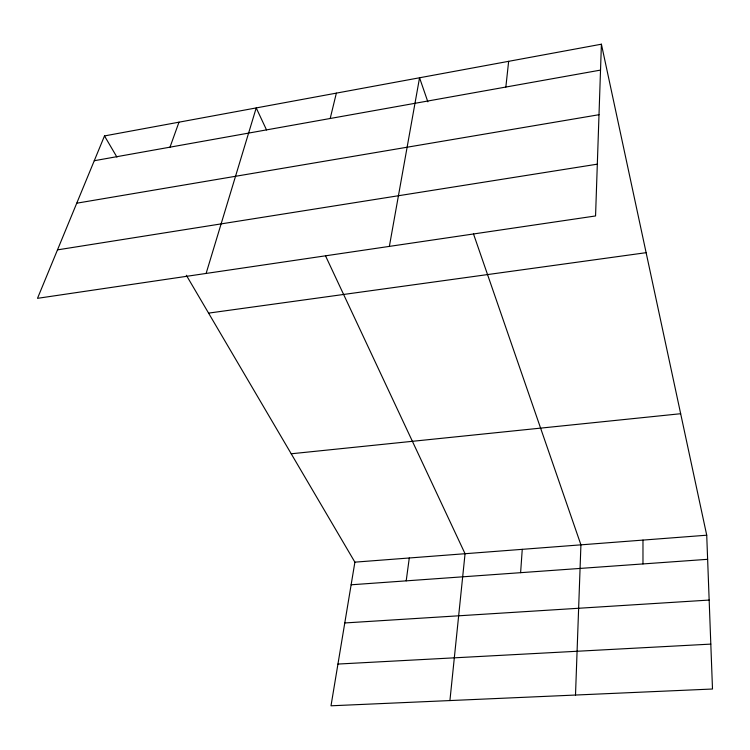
<?xml version="1.0" encoding="UTF-8"?>
<svg xmlns="http://www.w3.org/2000/svg" width="750" height="750" viewBox="0 0 750 750"><rect width="100%" height="100%" fill="white"/><g stroke="black" fill="none" stroke-linecap="round" stroke-linejoin="round"><path stroke-width="1.12" d="M601.406 44.203L595.556 215.953L37.5 298.331L104.494 135.928L601.406 44.203L706.725 535.209L712.5 689.016L331.003 705.797L354.891 562.153L186.337 275.259M575.503 695.044L580.922 544.837L473.494 233.916M520.613 572.681L522.253 549.338M449.916 700.566L465.056 553.716L325.491 255.778M505.847 87.038L508.65 61.322M406.2 580.856L409.284 557.981M389.363 246.394L419.55 77.775L427.856 101.831M330.197 118.491L336.356 93.131M206.119 273.441L256.219 107.925L266.541 129.947M170.006 147.159L178.987 122.175M94.266 160.725L600.525 70.097M76.744 203.194L599.006 114.713M57.487 249.872L597.319 164.166M208.584 313.116L646.125 252.675M291.216 453.778L680.662 413.719M354.891 562.153L706.725 535.209M351.122 584.794L707.625 559.312M344.775 622.959L709.163 600.066M337.941 664.059L710.812 644.109M104.494 135.928L116.934 157.116M642.975 540.084L642.975 563.934"/></g></svg>
